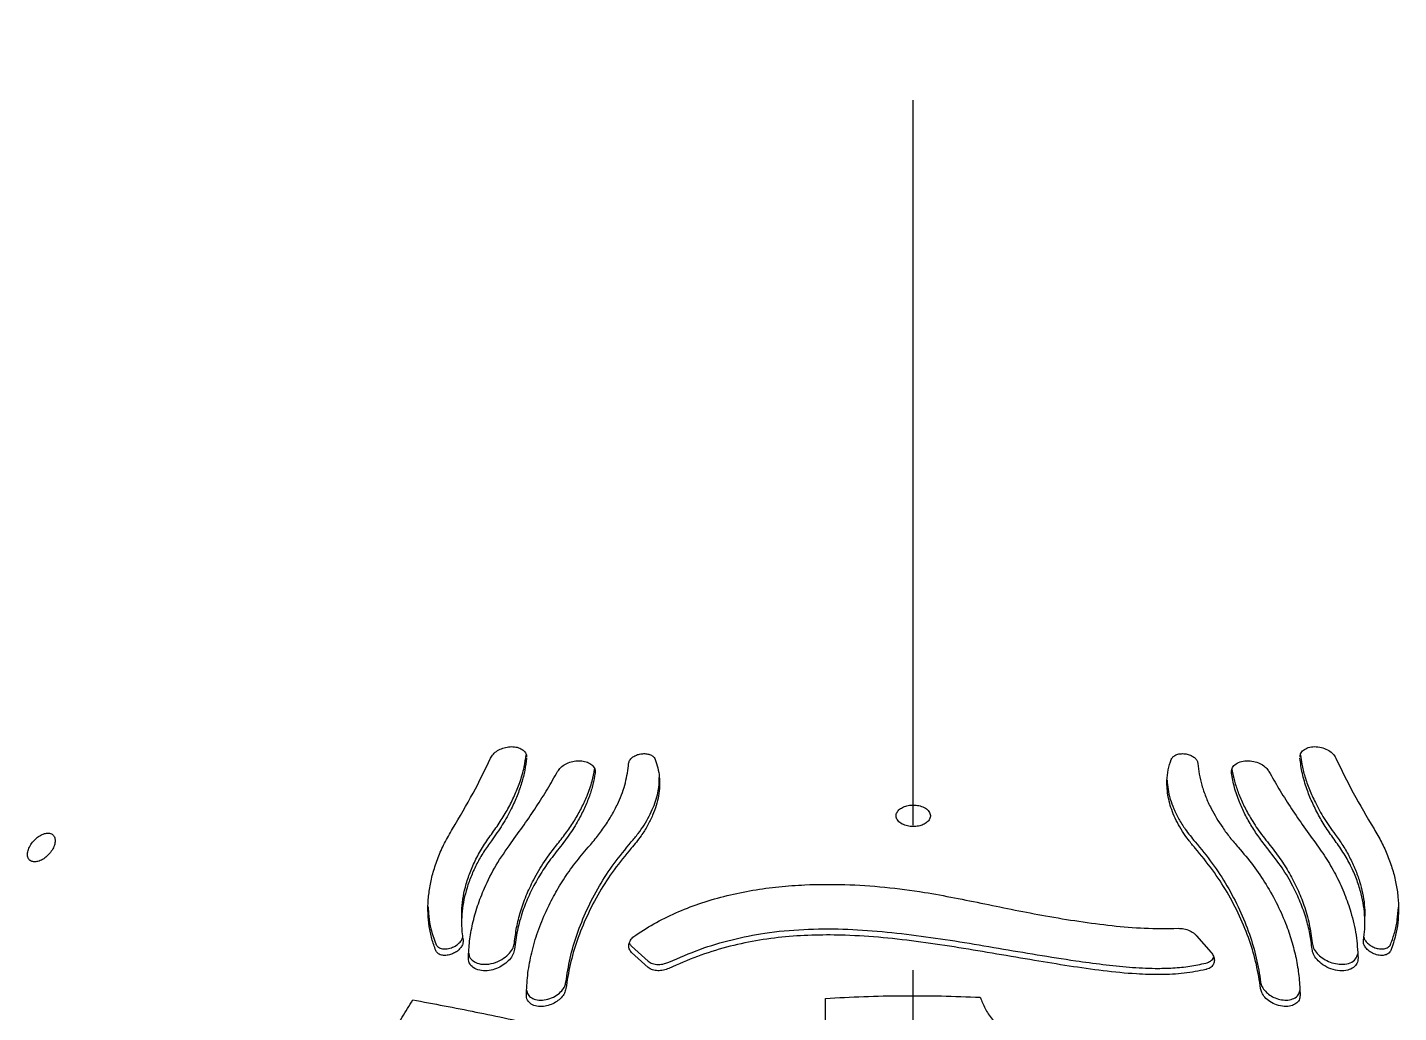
# Model space of a CAD drawing. Header units: millimetres. Extents: x 8 to 862, y 8 to 585.
# Drawn here: x 101.85 to 125.86, y 358.39 to 375.64 of the extents above; entities that cross this region are included whole.
import ezdxf

# ---------------------------------------------------------------- set-up
doc = ezdxf.new("R2010")
doc.units = ezdxf.units.MM
doc.linetypes.add('CENTERX2', pattern=[20.32, 12.7, -2.54, 2.54, -2.54])
doc.layers.add('CENTERLINE', color=4, linetype='CENTERX2')
doc.layers.add('OUTLINE', color=7, linetype='Continuous', lineweight=25)

msp = doc.modelspace()

# ---------------------------------------------------------------- linework, layer by layer
at = {"layer": 'CENTERLINE'}
msp.add_line((117.35918, 158.46862), (117.35918, 432.05254), dxfattribs=at)
at = {"layer": 'OUTLINE'}
for p, q in [((109.4521, 360.07574), (109.4521, 359.96172)), ((125.26626, 359.9622), (125.26626, 360.07527)), ((122.3193, 359.73018), (122.57181, 359.44092)), ((112.429, 359.54956), (112.71747, 359.28887)), ((112.71747, 359.17857), (112.429, 359.43904))]:
    msp.add_line(p, q, dxfattribs=at)
for points, knots in [([(109.9602, 362.84226), (109.97435, 362.86637), (110.00268, 362.91461), (110.08011, 362.97626), (110.17338, 363.02076), (110.27632, 363.04434), (110.38041, 363.04467), (110.47671, 363.0198), (110.55129, 362.96928), (110.58854, 362.91088), (110.5892, 362.86998), (110.5894, 362.85721)], [0, 0, 0, 0, 0.10853849, 0.21717219, 0.32424009, 0.43339529, 0.54840756, 0.67152203, 0.80268329, 0.93840959, 1, 1, 1, 1]), ([(124.13025, 362.85686), (124.13155, 362.87819), (124.13448, 362.92604), (124.18606, 362.98624), (124.2707, 363.03148), (124.38222, 363.04876), (124.50133, 363.03475), (124.60981, 362.99347), (124.69497, 362.93364), (124.73942, 362.87985), (124.75473, 362.84914), (124.75817, 362.84226)], [0, 0, 0, 0, 0.10338078, 0.23198388, 0.36667523, 0.50193973, 0.63089137, 0.75031505, 0.86160747, 0.9689597, 1, 1, 1, 1]), ([(109.29312, 361.6046), (109.41759, 361.81351), (109.66762, 362.23319), (109.86238, 362.63864), (109.9602, 362.84226)], [0, 0, 0, 0, 0.497788689, 1, 1, 1, 1]), ([(109.97346, 361.50783), (110.02687, 361.58232), (110.13369, 361.73132), (110.26819, 361.95843), (110.38254, 362.18704), (110.47898, 362.43099), (110.5502, 362.67077), (110.57243, 362.83027), (110.58247, 362.90226)], [0, 0, 0, 0, 0.1581749, 0.31636054, 0.47964071, 0.64293608, 0.83884412, 1, 1, 1, 1]), ([(110.59053, 362.84158), (110.58135, 362.77079), (110.56298, 362.62921), (110.50677, 362.4095), (110.42835, 362.18453), (110.31751, 361.93941), (110.17146, 361.67551), (110.03973, 361.48966), (109.97346, 361.39617)], [0, 0, 0, 0, 0.15306054, 0.30610701, 0.46315532, 0.62018663, 0.80894325, 1, 1, 1, 1]), ([(111.13343, 362.60997), (111.15005, 362.63403), (111.1833, 362.68218), (111.26922, 362.74138), (111.37008, 362.78167), (111.47828, 362.79972), (111.58507, 362.79441), (111.6819, 362.76446), (111.75596, 362.70992), (111.79179, 362.64445), (111.78972, 362.59787), (111.78893, 362.58007)], [0, 0, 0, 0, 0.10762441, 0.21538317, 0.32050639, 0.4262007, 0.53682585, 0.65549513, 0.78314736, 0.91713006, 1, 1, 1, 1]), ([(111.67072, 361.282), (111.72563, 361.34607), (111.83545, 361.47421), (111.97657, 361.6708), (112.09914, 361.86943), (112.22502, 362.11873), (112.33486, 362.41637), (112.36282, 362.63782), (112.37694, 362.74962)], [0, 0, 0, 0, 0.12959474, 0.25920117, 0.39303572, 0.52688482, 0.7611338, 1, 1, 1, 1]), ([(112.37694, 362.74962), (112.38075, 362.76738), (112.38838, 362.80295), (112.43355, 362.8529), (112.49655, 362.89171), (112.56859, 362.91535), (112.6426, 362.92371), (112.71474, 362.91657), (112.77877, 362.89318), (112.82257, 362.85915), (112.83608, 362.83195), (112.84159, 362.82085)], [0, 0, 0, 0, 0.12138853, 0.24312521, 0.35566094, 0.45997412, 0.56363087, 0.67198928, 0.78831967, 0.91362973, 1, 1, 1, 1]), ([(112.84159, 362.82085), (112.85833, 362.77079), (112.89179, 362.67068), (112.91632, 362.51494), (112.92113, 362.35172), (112.90318, 362.18411), (112.86285, 362.01399), (112.79978, 361.84028), (112.71148, 361.66252), (112.59113, 361.46828), (112.48248, 361.33609), (112.42268, 361.26334)], [0, 0, 0, 0, 0.10633385, 0.21266074, 0.32185203, 0.43103276, 0.53749763, 0.64394897, 0.75439148, 0.86482018, 1, 1, 1, 1]), ([(122.29569, 361.26334), (122.25457, 361.31242), (122.17234, 361.41059), (122.06839, 361.56146), (121.97965, 361.71404), (121.88598, 361.9153), (121.81167, 362.16313), (121.79284, 362.41911), (121.81728, 362.63844), (121.85688, 362.75986), (121.87677, 362.82085)], [0, 0, 0, 0, 0.091459793, 0.182925619, 0.277328298, 0.371741106, 0.554308668, 0.74126244, 0.870023834, 1, 1, 1, 1]), ([(121.87677, 362.82085), (121.8864, 362.83792), (121.90565, 362.87207), (121.96945, 362.90748), (122.04898, 362.92393), (122.13367, 362.9191), (122.21032, 362.89666), (122.27228, 362.86193), (122.31654, 362.81937), (122.33725, 362.78046), (122.3404, 362.75717), (122.34142, 362.74962)], [0, 0, 0, 0, 0.13431436, 0.26874688, 0.39904681, 0.51989912, 0.63068553, 0.73501905, 0.83865791, 0.94767729, 1, 1, 1, 1]), ([(122.34142, 362.74962), (122.34782, 362.68698), (122.36061, 362.5617), (122.40753, 362.36673), (122.47628, 362.16665), (122.58898, 361.91911), (122.73336, 361.67974), (122.90084, 361.45258), (122.99871, 361.33886), (123.04764, 361.282)], [0, 0, 0, 0, 0.13460266, 0.26919483, 0.40724966, 0.54528741, 0.76988358, 0.88494457, 1, 1, 1, 1]), ([(122.92944, 362.58007), (122.92972, 362.60779), (122.93028, 362.66319), (122.98534, 362.73209), (123.07436, 362.78115), (123.19149, 362.80171), (123.31578, 362.79057), (123.42844, 362.75241), (123.51801, 362.69545), (123.5647, 362.64445), (123.58172, 362.61544), (123.58493, 362.60997)], [0, 0, 0, 0, 0.12955807, 0.25889454, 0.39341392, 0.52608686, 0.65011755, 0.76393142, 0.87075601, 0.97563395, 1, 1, 1, 1]), ([(124.7449, 361.39617), (124.69157, 361.47067), (124.58491, 361.6197), (124.45051, 361.84681), (124.33629, 362.0754), (124.23951, 362.31968), (124.16406, 362.5767), (124.13995, 362.75301), (124.12783, 362.84158)], [0, 0, 0, 0, 0.15239109, 0.30479306, 0.46210565, 0.61943415, 0.80882122, 1, 1, 1, 1]), ([(124.13634, 362.89535), (124.14328, 362.84315), (124.15964, 362.72011), (124.21196, 362.51928), (124.29028, 362.2943), (124.4013, 362.04943), (124.54728, 361.78618), (124.67876, 361.60098), (124.7449, 361.50783)], [0, 0, 0, 0, 0.11764467, 0.27733191, 0.44119742, 0.60504466, 0.80133276, 1, 1, 1, 1]), ([(124.75817, 362.84226), (124.85509, 362.64043), (125.04976, 362.23501), (125.29972, 361.81534), (125.42524, 361.6046)], [0, 0, 0, 0, 0.49783898, 1, 1, 1, 1]), ([(110.31721, 361.35754), (110.39473, 361.46327), (110.54976, 361.67472), (110.76147, 361.98966), (110.95876, 362.30252), (111.07521, 362.50748), (111.13343, 362.60997)], [0, 0, 0, 0, 0.248324438, 0.49665274, 0.748323701, 1, 1, 1, 1]), ([(111.13362, 361.3419), (111.18825, 361.41088), (111.29753, 361.54884), (111.43657, 361.75974), (111.55617, 361.97243), (111.65951, 362.2006), (111.73879, 362.42713), (111.76703, 362.57875), (111.7799, 362.64789)], [0, 0, 0, 0, 0.15711008, 0.31423275, 0.47642519, 0.63863179, 0.8352148, 1, 1, 1, 1]), ([(111.78893, 362.58007), (111.77729, 362.5141), (111.75403, 362.38217), (111.69139, 362.17745), (111.60719, 361.96798), (111.49052, 361.73912), (111.3383, 361.4922), (111.20213, 361.31839), (111.13362, 361.23094)], [0, 0, 0, 0, 0.15247201, 0.30493376, 0.46136247, 0.61777876, 0.80770417, 1, 1, 1, 1]), ([(112.42268, 361.37384), (112.46382, 361.42294), (112.54611, 361.52116), (112.65006, 361.67214), (112.73897, 361.8249), (112.832, 362.02626), (112.90515, 362.25644), (112.91068, 362.42665), (112.91319, 362.50383)], [0, 0, 0, 0, 0.12958517, 0.25918278, 0.39293601, 0.52670273, 0.78537966, 1, 1, 1, 1]), ([(123.58475, 361.23094), (123.53018, 361.29989), (123.42105, 361.43779), (123.28213, 361.64857), (123.16266, 361.86109), (123.05902, 362.08937), (122.97532, 362.33065), (122.94478, 362.49666), (122.92944, 362.58007)], [0, 0, 0, 0, 0.15178228, 0.30357645, 0.4602723, 0.61698438, 0.80757412, 1, 1, 1, 1]), ([(122.93775, 362.64862), (122.94708, 362.59642), (122.96823, 362.47812), (123.02733, 362.28726), (123.11152, 362.07758), (123.22837, 361.84879), (123.38049, 361.60234), (123.51639, 361.42907), (123.58475, 361.3419)], [0, 0, 0, 0, 0.12456952, 0.282294423, 0.444133062, 0.605953818, 0.801765418, 1, 1, 1, 1]), ([(123.58493, 362.60997), (123.64237, 362.50884), (123.75724, 362.30659), (123.95328, 361.99522), (124.16556, 361.67895), (124.32262, 361.46468), (124.40115, 361.35754)], [0, 0, 0, 0, 0.24835823, 0.49671125, 0.7483561, 1, 1, 1, 1]), ([(121.80189, 362.45498), (121.80604, 362.40183), (121.81446, 362.29415), (121.85514, 362.12697), (121.91731, 361.95374), (122.00505, 361.77642), (122.12541, 361.58118), (122.23488, 361.44788), (122.29569, 361.37384)], [0, 0, 0, 0, 0.15362812, 0.31124883, 0.46884993, 0.63231001, 0.79575091, 1, 1, 1, 1]), ([(117.35918, 361.64337), (117.39054, 361.64519), (117.45319, 361.64882), (117.53728, 361.67673), (117.60522, 361.71856), (117.65082, 361.77443), (117.66543, 361.84034), (117.64137, 361.9086), (117.57841, 361.96784), (117.48758, 362.00766), (117.38671, 362.02409), (117.28975, 362.01943), (117.20306, 361.99726), (117.13047, 361.95949), (117.07777, 361.90734), (117.05342, 361.84367), (117.06598, 361.77511), (117.11845, 361.71211), (117.203, 361.66632), (117.28944, 361.64568), (117.34177, 361.64395), (117.35918, 361.64337)], [0, 0, 0, 0, 0.04736757, 0.09466471, 0.14384099, 0.19753342, 0.25609714, 0.31790044, 0.37930184, 0.43639163, 0.48769237, 0.53490689, 0.58117376, 0.62940195, 0.68167366, 0.73885357, 0.79998445, 0.86196109, 0.92065208, 0.97358988, 1, 1, 1, 1]), ([(102.22132, 361.15229), (102.24323, 361.17818), (102.28705, 361.22998), (102.32697, 361.31697), (102.34147, 361.3986), (102.32767, 361.46685), (102.28765, 361.51357), (102.22599, 361.53352), (102.14976, 361.52443), (102.0675, 361.48742), (101.98835, 361.4267), (101.92107, 361.34919), (101.87314, 361.26365), (101.84997, 361.17974), (101.85431, 361.10692), (101.88579, 361.05337), (101.9409, 361.02508), (102.01348, 361.02504), (102.09503, 361.05338), (102.16718, 361.09951), (102.20627, 361.13762), (102.22132, 361.15229)], [0, 0, 0, 0, 0.053811805, 0.107622512, 0.161432996, 0.215190005, 0.268880838, 0.322515406, 0.376118705, 0.429715576, 0.483332369, 0.536997118, 0.590727164, 0.644518325, 0.698333442, 0.752111863, 0.805792778, 0.859369259, 0.912899347, 0.966470804, 1, 1, 1, 1]), ([(108.99921, 359.47342), (108.97493, 359.54084), (108.92637, 359.67568), (108.88196, 359.89375), (108.86045, 360.12287), (108.86518, 360.36059), (108.89594, 360.60254), (108.9525, 360.84903), (109.03696, 361.0999), (109.14786, 361.35426), (109.24447, 361.52076), (109.29312, 361.6046)], [0, 0, 0, 0, 0.10907627, 0.2181462, 0.33022439, 0.44229891, 0.55145094, 0.6606007, 0.77318973, 0.88577692, 1, 1, 1, 1]), ([(109.45471, 360.07575), (109.45409, 360.10376), (109.45197, 360.19956), (109.47177, 360.36925), (109.51538, 360.58752), (109.58642, 360.81326), (109.68628, 361.04624), (109.81257, 361.27976), (109.91983, 361.4318), (109.97346, 361.50783)], [0, 0, 0, 0, 0.06107101, 0.20886292, 0.35664934, 0.5145627, 0.67247503, 0.8362365, 1, 1, 1, 1]), ([(124.7449, 361.50783), (124.79156, 361.4422), (124.88487, 361.31095), (125.00134, 361.10563), (125.09909, 360.89583), (125.17477, 360.68488), (125.22756, 360.4771), (125.26035, 360.27332), (125.26411, 360.14136), (125.26599, 360.07526)], [0, 0, 0, 0, 0.14160255, 0.28320326, 0.42896014, 0.57471856, 0.71631292, 0.85790753, 1, 1, 1, 1]), ([(125.42524, 361.6046), (125.47041, 361.52706), (125.56075, 361.37199), (125.66828, 361.1323), (125.75379, 360.88969), (125.81373, 360.64832), (125.84829, 360.41296), (125.85892, 360.18306), (125.84482, 359.95866), (125.80464, 359.7177), (125.75009, 359.56182), (125.71916, 359.47342)], [0, 0, 0, 0, 0.10569335, 0.21138703, 0.32019519, 0.42900198, 0.53469007, 0.64038034, 0.74902029, 0.8576647, 1, 1, 1, 1]), ([(109.97346, 361.39617), (109.92685, 361.3305), (109.83364, 361.19918), (109.71725, 360.99374), (109.61953, 360.78383), (109.54393, 360.5728), (109.49076, 360.36487), (109.45882, 360.15967), (109.44869, 359.95717), (109.45749, 359.78891), (109.4728, 359.69049), (109.47817, 359.65597)], [0, 0, 0, 0, 0.11533545, 0.23066981, 0.34938652, 0.46810604, 0.5834366, 0.69877133, 0.81735975, 0.9359516, 1, 1, 1, 1]), ([(109.57178, 359.34155), (109.57663, 359.43987), (109.58633, 359.63651), (109.64118, 359.94192), (109.72708, 360.25286), (109.86001, 360.59712), (110.0471, 360.97052), (110.2268, 361.228), (110.31721, 361.35754)], [0, 0, 0, 0, 0.148513, 0.29702137, 0.4498661, 0.60271002, 0.80012368, 1, 1, 1, 1]), ([(110.37706, 359.60863), (110.38798, 359.69857), (110.40982, 359.87844), (110.47993, 360.15495), (110.5786, 360.43422), (110.71675, 360.72911), (110.89587, 361.03543), (111.0541, 361.2394), (111.13362, 361.3419)], [0, 0, 0, 0, 0.15451629, 0.30903042, 0.46803328, 0.62703506, 0.81257394, 1, 1, 1, 1]), ([(110.58679, 358.68705), (110.59164, 358.80293), (110.60136, 359.03471), (110.66435, 359.39283), (110.76475, 359.75584), (110.89877, 360.10041), (111.05667, 360.42014), (111.23284, 360.71547), (111.43494, 361.00512), (111.59213, 361.18971), (111.67072, 361.282)], [0, 0, 0, 0, 0.13294072, 0.26587802, 0.40268302, 0.53948817, 0.6534199, 0.76735033, 0.88367448, 1, 1, 1, 1]), ([(111.27783, 358.91769), (111.29969, 359.05758), (111.34339, 359.33736), (111.4683, 359.76209), (111.63819, 360.18647), (111.85632, 360.60136), (112.11425, 361.00106), (112.31963, 361.24929), (112.42268, 361.37384)], [0, 0, 0, 0, 0.16483119, 0.32966168, 0.49931625, 0.66897033, 0.83390826, 1, 1, 1, 1]), ([(112.42268, 361.26334), (112.3204, 361.13971), (112.11586, 360.89245), (111.8582, 360.4938), (111.63977, 360.07884), (111.4695, 359.65421), (111.34377, 359.22808), (111.29986, 358.94705), (111.27783, 358.80605)], [0, 0, 0, 0, 0.1648473, 0.32969477, 0.49932583, 0.6689574, 0.83389621, 1, 1, 1, 1]), ([(122.29569, 361.37384), (122.39797, 361.25022), (122.60254, 361.00299), (122.86021, 360.60453), (123.07863, 360.1898), (123.24889, 359.76544), (123.3746, 359.33956), (123.4185, 359.05864), (123.44053, 358.91769)], [0, 0, 0, 0, 0.16485395, 0.32970793, 0.49934912, 0.66898808, 0.83391175, 1, 1, 1, 1]), ([(123.44053, 358.80605), (123.41868, 358.94597), (123.37498, 359.22581), (123.25008, 359.65076), (123.08019, 360.07537), (122.86207, 360.49053), (122.60412, 360.89047), (122.39874, 361.13876), (122.29569, 361.26334)], [0, 0, 0, 0, 0.16482055, 0.32964148, 0.49928795, 0.6689368, 0.83389194, 1, 1, 1, 1]), ([(123.04764, 361.282), (123.13712, 361.17625), (123.31607, 360.96474), (123.54431, 360.62538), (123.74024, 360.27302), (123.88984, 359.93009), (123.99834, 359.60496), (124.07227, 359.29816), (124.12004, 358.99083), (124.12774, 358.78831), (124.13158, 358.68705)], [0, 0, 0, 0, 0.13300903, 0.266016284, 0.402875349, 0.539733117, 0.653596933, 0.767460299, 0.883729515, 1, 1, 1, 1]), ([(123.58475, 361.3419), (123.65079, 361.25764), (123.78286, 361.08912), (123.94939, 360.8222), (124.09089, 360.54719), (124.20893, 360.25026), (124.29962, 359.93522), (124.32736, 359.71786), (124.3413, 359.60863)], [0, 0, 0, 0, 0.15449857, 0.30899418, 0.46800295, 0.62701261, 0.81256864, 1, 1, 1, 1]), ([(124.40115, 361.35754), (124.46923, 361.26167), (124.60539, 361.06993), (124.77448, 360.76827), (124.91585, 360.45914), (125.03499, 360.11439), (125.12301, 359.73798), (125.13869, 359.47424), (125.14658, 359.34155)], [0, 0, 0, 0, 0.14852263, 0.2970452, 0.44988474, 0.60272611, 0.80012512, 1, 1, 1, 1]), ([(125.24019, 359.65597), (125.24916, 359.71938), (125.26709, 359.84621), (125.26773, 360.04708), (125.24761, 360.25479), (125.20299, 360.47352), (125.13237, 360.69956), (125.03238, 360.93322), (124.906, 361.16742), (124.7986, 361.31992), (124.7449, 361.39617)], [0, 0, 0, 0, 0.11703998, 0.23407333, 0.35440452, 0.47473069, 0.60365077, 0.73257, 0.86628434, 1, 1, 1, 1]), ([(111.13362, 361.23094), (111.06761, 361.14664), (110.9356, 360.97804), (110.76914, 360.71096), (110.62767, 360.43579), (110.50957, 360.13858), (110.41879, 359.82313), (110.39102, 359.60545), (110.37706, 359.49607)], [0, 0, 0, 0, 0.15442553, 0.30885037, 0.46778045, 0.62670984, 0.81241237, 1, 1, 1, 1]), ([(124.3413, 359.49607), (124.33039, 359.58601), (124.30856, 359.7659), (124.23851, 360.0425), (124.13992, 360.3219), (124.00182, 360.61711), (123.82267, 360.92392), (123.66432, 361.12825), (123.58475, 361.23094)], [0, 0, 0, 0, 0.154439569, 0.308875016, 0.467801031, 0.626726646, 0.812417198, 1, 1, 1, 1]), ([(112.50095, 359.74403), (112.62027, 359.82059), (112.85947, 359.97406), (113.25143, 360.15982), (113.66577, 360.3174), (114.1005, 360.44141), (114.5511, 360.53344), (115.0057, 360.59432), (115.54351, 360.63284), (116.16361, 360.636), (116.86206, 360.59031), (117.50099, 360.5053), (118.08169, 360.39856), (118.61016, 360.29101), (119.1412, 360.18075), (119.69288, 360.07561), (120.26191, 359.9816), (120.84009, 359.90529), (121.42401, 359.85525), (121.80076, 359.85979), (121.99668, 359.86215)], [0, 0, 0, 0, 0.04379872, 0.08780073, 0.13167659, 0.17820809, 0.22489765, 0.27167227, 0.31831992, 0.38999941, 0.46178468, 0.53350201, 0.588587, 0.64376848, 0.69881511, 0.75371595, 0.81396781, 0.874424, 0.93469632, 1, 1, 1, 1]), ([(108.86719, 360.23968), (108.86961, 360.18348), (108.87529, 360.05131), (108.9148, 359.83094), (108.96875, 359.67565), (108.99921, 359.58798)], [0, 0, 0, 0, 0.24364551, 0.57303697, 1, 1, 1, 1]), ([(125.71916, 359.58798), (125.74338, 359.65558), (125.79184, 359.79078), (125.83722, 360.00592), (125.84759, 360.15642), (125.85275, 360.23124)], [0, 0, 0, 0, 0.33461725, 0.66921534, 1, 1, 1, 1]), ([(113.08268, 359.27107), (113.26209, 359.34872), (113.62157, 359.50431), (114.18428, 359.67118), (114.79173, 359.79283), (115.44196, 359.8526), (116.12843, 359.85587), (116.81378, 359.81096), (117.49473, 359.73107), (118.17337, 359.62834), (118.85129, 359.51396), (119.52954, 359.39752), (120.14017, 359.30146), (120.67785, 359.22716), (121.14333, 359.17716), (121.55321, 359.15658), (121.90606, 359.1654), (122.20501, 359.19282), (122.38992, 359.23211), (122.48224, 359.25172)], [0, 0, 0, 0, 0.05984852, 0.11991069, 0.17981881, 0.25060825, 0.32163079, 0.39282481, 0.46384859, 0.53409799, 0.60454465, 0.67479521, 0.7447764, 0.79470328, 0.84472174, 0.89459696, 0.92972287, 0.96491515, 1, 1, 1, 1]), ([(121.99668, 359.86215), (122.03018, 359.86101), (122.09727, 359.85872), (122.19956, 359.82302), (122.27481, 359.77618), (122.30781, 359.74205), (122.3193, 359.73018)], [0, 0, 0, 0, 0.29054646, 0.58183916, 0.85446312, 1, 1, 1, 1]), ([(108.99921, 359.58798), (109.00987, 359.57019), (109.03115, 359.53465), (109.09539, 359.50526), (109.17706, 359.49721), (109.27078, 359.51605), (109.35948, 359.55955), (109.42543, 359.61727), (109.46245, 359.66853), (109.46903, 359.69676), (109.47108, 359.70555)], [0, 0, 0, 0, 0.13607407, 0.2717218, 0.41892376, 0.570604, 0.71352984, 0.83909406, 0.94993928, 1, 1, 1, 1]), ([(109.47817, 359.65597), (109.47908, 359.63773), (109.48088, 359.60121), (109.45384, 359.54093), (109.40804, 359.48581), (109.34743, 359.43972), (109.27547, 359.40508), (109.19512, 359.38544), (109.11326, 359.38636), (109.04486, 359.41169), (109.01092, 359.4468), (109.00092, 359.46952), (108.99921, 359.47342)], [0, 0, 0, 0, 0.09859119, 0.19741921, 0.29167404, 0.38559751, 0.48589609, 0.59739764, 0.72179581, 0.85545784, 0.97518116, 1, 1, 1, 1]), ([(109.57793, 359.4276), (109.58111, 359.40449), (109.58877, 359.34876), (109.65144, 359.28354), (109.75297, 359.23597), (109.89066, 359.22515), (110.0444, 359.25733), (110.18695, 359.32835), (110.29304, 359.4209), (110.3591, 359.51833), (110.37118, 359.57908), (110.37706, 359.60863)], [0, 0, 0, 0, 0.07875798, 0.18990872, 0.31104328, 0.44233096, 0.57559334, 0.69974552, 0.80902743, 0.90708521, 1, 1, 1, 1]), ([(112.429, 359.43904), (112.41245, 359.45847), (112.37929, 359.49739), (112.37411, 359.57494), (112.40475, 359.6525), (112.4539, 359.70934), (112.49005, 359.73599), (112.50095, 359.74403)], [0, 0, 0, 0, 0.24000722, 0.48061193, 0.7050511, 0.91106291, 1, 1, 1, 1]), ([(112.39107, 359.6035), (112.39142, 359.60172), (112.39572, 359.57998), (112.41307, 359.56412), (112.429, 359.54956)], [0, 0, 0, 0, 0.08205464, 1, 1, 1, 1]), ([(122.48224, 359.14105), (122.35716, 359.11606), (122.10631, 359.06595), (121.69377, 359.04603), (121.22078, 359.05991), (120.68444, 359.1138), (120.08844, 359.19916), (119.46564, 359.30169), (118.821, 359.41225), (118.15763, 359.52505), (117.4946, 359.62522), (116.83186, 359.70265), (116.2159, 359.74411), (115.64607, 359.74812), (115.12366, 359.71839), (114.60352, 359.65069), (114.08676, 359.53712), (113.57648, 359.37701), (113.24726, 359.23301), (113.08268, 359.16102)], [0, 0, 0, 0, 0.04715788, 0.0945718, 0.14185937, 0.20445893, 0.26727933, 0.32995364, 0.39859258, 0.46740678, 0.53639205, 0.60537809, 0.67416161, 0.72810588, 0.78219528, 0.83619436, 0.89001486, 0.94501308, 1, 1, 1, 1]), ([(124.3413, 359.60863), (124.3476, 359.57768), (124.36021, 359.51572), (124.42533, 359.42211), (124.51648, 359.34108), (124.6286, 359.27781), (124.75564, 359.23692), (124.89032, 359.22545), (125.01494, 359.25245), (125.1103, 359.31512), (125.13077, 359.38302), (125.1401, 359.414)], [0, 0, 0, 0, 0.098605389, 0.197358918, 0.293609035, 0.392460048, 0.499835108, 0.619263339, 0.750187331, 0.886012887, 1, 1, 1, 1]), ([(125.71916, 359.47342), (125.7085, 359.45563), (125.68722, 359.42013), (125.62303, 359.39083), (125.54142, 359.38286), (125.44752, 359.40188), (125.35909, 359.44555), (125.29184, 359.50369), (125.25169, 359.56443), (125.23654, 359.61623), (125.23914, 359.64454), (125.24019, 359.65597)], [0, 0, 0, 0, 0.120670487, 0.240959862, 0.371662769, 0.506518951, 0.633658708, 0.745267523, 0.843630976, 0.936903748, 1, 1, 1, 1]), ([(125.24604, 359.70576), (125.25222, 359.68851), (125.26522, 359.65223), (125.31097, 359.59944), (125.37116, 359.55356), (125.44333, 359.51908), (125.52362, 359.49972), (125.60538, 359.50085), (125.67367, 359.52633), (125.70749, 359.56145), (125.71746, 359.58413), (125.71916, 359.58798)], [0, 0, 0, 0, 0.09640136, 0.20278854, 0.30871291, 0.4217132, 0.5471993, 0.68709993, 0.8373997, 0.97236587, 1, 1, 1, 1]), ([(110.37706, 359.49607), (110.37077, 359.46512), (110.35818, 359.40319), (110.29319, 359.30955), (110.20219, 359.22842), (110.09023, 359.16493), (109.96314, 359.12372), (109.82867, 359.11206), (109.70256, 359.13828), (109.60817, 359.20548), (109.57315, 359.28313), (109.57201, 359.33171), (109.57178, 359.34155)], [0, 0, 0, 0, 0.093871759, 0.187885061, 0.279537299, 0.373748094, 0.476175388, 0.590196061, 0.715249819, 0.844952078, 0.968599893, 1, 1, 1, 1]), ([(122.57181, 359.44092), (122.58829, 359.41827), (122.62123, 359.37299), (122.63502, 359.30153), (122.62076, 359.23519), (122.57482, 359.17876), (122.52117, 359.15125), (122.48673, 359.14223), (122.48224, 359.14105)], [0, 0, 0, 0, 0.1800693, 0.35988242, 0.5465447, 0.74870641, 0.96720906, 1, 1, 1, 1]), ([(122.48224, 359.25172), (122.51109, 359.26258), (122.56881, 359.2843), (122.61376, 359.3265), (122.61796, 359.35602), (122.61833, 359.35863)], [0, 0, 0, 0, 0.47670862, 0.9538761, 1, 1, 1, 1]), ([(125.14658, 359.34155), (125.14257, 359.30859), (125.13457, 359.24279), (125.06755, 359.16971), (124.96555, 359.12255), (124.82812, 359.11173), (124.67422, 359.14408), (124.53146, 359.21538), (124.42525, 359.30823), (124.35923, 359.40581), (124.34717, 359.46655), (124.3413, 359.49607)], [0, 0, 0, 0, 0.10782132, 0.21528195, 0.332486, 0.45967944, 0.58893764, 0.70940133, 0.81534121, 0.91025592, 1, 1, 1, 1]), ([(112.71747, 359.28887), (112.74118, 359.27246), (112.78861, 359.23965), (112.8917, 359.22474), (112.99464, 359.23575), (113.057, 359.26077), (113.08268, 359.27107)], [0, 0, 0, 0, 0.271987787, 0.544011203, 0.812238555, 1, 1, 1, 1]), ([(113.08268, 359.16102), (113.05018, 359.14846), (112.98527, 359.12336), (112.88458, 359.1157), (112.7881, 359.12998), (112.74181, 359.16182), (112.71747, 359.17857)], [0, 0, 0, 0, 0.2355993, 0.47059018, 0.72158593, 1, 1, 1, 1]), ([(110.59247, 358.77501), (110.59537, 358.75523), (110.6024, 358.70725), (110.65727, 358.65056), (110.74565, 358.60901), (110.86409, 358.59908), (110.99501, 358.62561), (111.1159, 358.68499), (111.20643, 358.76326), (111.26146, 358.84423), (111.27267, 358.89451), (111.27783, 358.91769)], [0, 0, 0, 0, 0.07953134, 0.19297588, 0.31560123, 0.44706667, 0.57963956, 0.70353139, 0.81393095, 0.91419058, 1, 1, 1, 1]), ([(123.44053, 358.91769), (123.44692, 358.89075), (123.45972, 358.83683), (123.51869, 358.75687), (123.59977, 358.68869), (123.69859, 358.63683), (123.80932, 358.60561), (123.92471, 358.60094), (124.02892, 358.6296), (124.10582, 358.68719), (124.12021, 358.7454), (124.12669, 358.77161)], [0, 0, 0, 0, 0.09963223, 0.19938667, 0.29708845, 0.39769838, 0.50656187, 0.62658993, 0.75670873, 0.89048493, 1, 1, 1, 1]), ([(111.27783, 358.80605), (111.27145, 358.77912), (111.25867, 358.72522), (111.19979, 358.64525), (111.11884, 358.57699), (111.02013, 358.52498), (110.90936, 358.49351), (110.79416, 358.48868), (110.6887, 358.51674), (110.61225, 358.57862), (110.58747, 358.6438), (110.58687, 358.6818), (110.58679, 358.68705)], [0, 0, 0, 0, 0.09579389, 0.19170347, 0.28565798, 0.38247394, 0.48731343, 0.60299124, 0.72844824, 0.85741103, 0.98031008, 1, 1, 1, 1]), ([(115.82005, 358.6339), (116.04395, 358.64625), (116.49175, 358.67096), (117.16993, 358.68403), (117.85132, 358.68132), (118.30583, 358.66325), (118.53309, 358.65421)], [0, 0, 0, 0, 0.24849303, 0.49699154, 0.74849774, 1, 1, 1, 1]), ([(115.82005, 351.87331), (115.82005, 352.27966), (115.82005, 353.09256), (115.82005, 354.26832), (115.82005, 355.41657), (115.82005, 356.53008), (115.82005, 357.61128), (115.82005, 358.29309), (115.82005, 358.6339)], [0, 0, 0, 0, 0.16504712, 0.33017972, 0.49522562, 0.6634546, 0.83177247, 1, 1, 1, 1]), ([(118.53309, 358.65421), (118.55779, 358.58871), (118.60719, 358.45773), (118.73571, 358.2682), (118.90283, 358.09063), (119.10413, 357.93159), (119.33256, 357.79659), (119.59443, 357.67724), (119.78671, 357.62296), (119.89132, 357.59342)], [0, 0, 0, 0, 0.14140031, 0.282762, 0.42447746, 0.56615481, 0.70201339, 0.83786895, 1, 1, 1, 1]), ([(124.13158, 358.68705), (124.12787, 358.65855), (124.12045, 358.60165), (124.06161, 358.53793), (123.97276, 358.49676), (123.8545, 358.48683), (123.72344, 358.51355), (123.60242, 358.57312), (123.51184, 358.65162), (123.45687, 358.73266), (123.44568, 358.7829), (123.44053, 358.80605)], [0, 0, 0, 0, 0.10990201, 0.21947846, 0.33799908, 0.46519884, 0.59357413, 0.71355061, 0.82036651, 0.91725011, 1, 1, 1, 1]), ([(108.23247, 357.99331), (108.2615, 358.0453), (108.31956, 358.14926), (108.43907, 358.35515), (108.53335, 358.50759), (108.59605, 358.60895)], [0, 0, 0, 0, 0.25096148, 0.50191666, 1, 1, 1, 1]), ([(108.59605, 358.60895), (108.96406, 358.54015), (109.70038, 358.40249), (110.45268, 358.23875), (110.82898, 358.15685)], [0, 0, 0, 0, 0.49980988, 1, 1, 1, 1])]:
    msp.add_open_spline(points, degree=3, knots=knots, dxfattribs=at)

doc.saveas('drawing.dxf')
